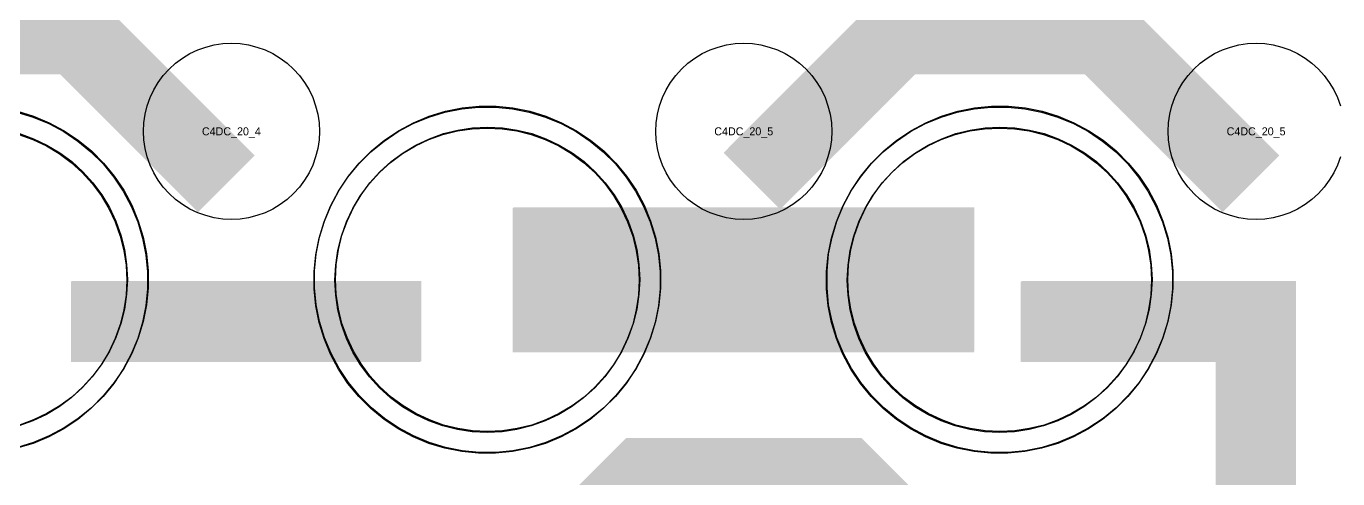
# Model space of a CAD drawing. Extents: x -11880 to 11880, y -14992 to 14992.
# Drawn here: x -10544.1 to -10134.5, y -12130.5 to -11989.3 of the extents above; entities that cross this region are included whole.
import ezdxf
from ezdxf.enums import TextEntityAlignment as Align

# ---------------------------------------------------------------- set-up
doc = ezdxf.new("R2010")
doc.units = 0
doc.header["$MEASUREMENT"] = 0
for name, color, linetype in [('GDS_775_DT_237', 138, 'CONTINUOUS'), ('RDL1_FS', 34, 'CONTINUOUS'), ('RDL_BS', 160, 'CONTINUOUS')]:
    doc.layers.add(name, color=color, linetype=linetype)

msp = doc.modelspace()

# ---------------------------------------------------------------- linework, layer by layer
at = {"layer": 'RDL1_FS', "color": 241, "true_color": 0xf7abae}
msp.add_lwpolyline([(-10546.358, -12023.103), (-10541.968, -12024.675), (-10537.754, -12026.667), (-10533.754, -12029.065), (-10530.009, -12031.843), (-10526.555, -12034.973), (-10523.425, -12038.427), (-10520.647, -12042.172), (-10518.249, -12046.172), (-10516.257, -12050.386), (-10514.685, -12054.776), (-10513.553, -12059.299), (-10512.869, -12063.91), (-10512.64, -12068.567), (-10512.869, -12073.224), (-10513.553, -12077.835), (-10514.685, -12082.358), (-10516.257, -12086.748), (-10518.249, -12090.962), (-10520.647, -12094.962), (-10523.425, -12098.707), (-10526.555, -12102.161), (-10530.009, -12105.291), (-10533.754, -12108.069), (-10537.754, -12110.467), (-10541.968, -12112.459), (-10546.358, -12114.031)], dxfattribs=at)
at = {"layer": 'RDL1_FS'}
msp.add_lwpolyline([(-10546.209, -12022.821), (-10541.819, -12024.393), (-10537.605, -12026.385), (-10533.605, -12028.783), (-10529.86, -12031.561), (-10526.406, -12034.691), (-10523.276, -12038.145), (-10520.498, -12041.89), (-10518.1, -12045.89), (-10516.108, -12050.104), (-10514.536, -12054.494), (-10513.404, -12059.017), (-10512.72, -12063.628), (-10512.491, -12068.285), (-10512.72, -12072.942), (-10513.404, -12077.553), (-10514.536, -12082.076), (-10516.108, -12086.466), (-10518.1, -12090.68), (-10520.498, -12094.68), (-10523.276, -12098.425), (-10526.406, -12101.879), (-10529.86, -12105.009), (-10533.605, -12107.787), (-10537.605, -12110.185), (-10541.819, -12112.177), (-10546.209, -12113.749)], dxfattribs=at)
at = {"layer": 'RDL1_FS', "color": 241, "true_color": 0xf7abae}
for points in [[(-10400.149, -12116.076), (-10404.806, -12115.847), (-10409.417, -12115.163), (-10413.94, -12114.031), (-10418.33, -12112.459), (-10422.544, -12110.467), (-10426.544, -12108.069), (-10430.289, -12105.291), (-10433.743, -12102.161), (-10436.873, -12098.707), (-10439.651, -12094.962), (-10442.049, -12090.962), (-10444.041, -12086.748), (-10445.613, -12082.358), (-10446.745, -12077.835), (-10447.429, -12073.224), (-10447.658, -12068.567), (-10447.429, -12063.91), (-10446.745, -12059.299), (-10445.613, -12054.776), (-10444.041, -12050.386), (-10442.049, -12046.172), (-10439.651, -12042.172), (-10436.873, -12038.427), (-10433.743, -12034.973), (-10430.289, -12031.843), (-10426.544, -12029.065), (-10422.544, -12026.667), (-10418.33, -12024.675), (-10413.94, -12023.103), (-10409.417, -12021.971), (-10404.806, -12021.287), (-10400.149, -12021.058), (-10395.492, -12021.287), (-10390.881, -12021.971), (-10386.358, -12023.103), (-10381.968, -12024.675), (-10377.754, -12026.667), (-10373.754, -12029.065), (-10370.009, -12031.843), (-10366.555, -12034.973), (-10363.425, -12038.427), (-10360.647, -12042.172), (-10358.249, -12046.172), (-10356.257, -12050.386), (-10354.685, -12054.776), (-10353.553, -12059.299), (-10352.869, -12063.91), (-10352.64, -12068.567), (-10352.869, -12073.224), (-10353.553, -12077.835), (-10354.685, -12082.358), (-10356.257, -12086.748), (-10358.249, -12090.962), (-10360.647, -12094.962), (-10363.425, -12098.707), (-10366.555, -12102.161), (-10370.009, -12105.291), (-10373.754, -12108.069), (-10377.754, -12110.467), (-10381.968, -12112.459), (-10386.358, -12114.031), (-10390.881, -12115.163), (-10395.492, -12115.847)], [(-10240.149, -12116.076), (-10244.806, -12115.847), (-10249.417, -12115.163), (-10253.94, -12114.031), (-10258.33, -12112.459), (-10262.544, -12110.467), (-10266.544, -12108.069), (-10270.289, -12105.291), (-10273.743, -12102.161), (-10276.873, -12098.707), (-10279.651, -12094.962), (-10282.049, -12090.962), (-10284.041, -12086.748), (-10285.613, -12082.358), (-10286.745, -12077.835), (-10287.429, -12073.224), (-10287.658, -12068.567), (-10287.429, -12063.91), (-10286.745, -12059.299), (-10285.613, -12054.776), (-10284.041, -12050.386), (-10282.049, -12046.172), (-10279.651, -12042.172), (-10276.873, -12038.427), (-10273.743, -12034.973), (-10270.289, -12031.843), (-10266.544, -12029.065), (-10262.544, -12026.667), (-10258.33, -12024.675), (-10253.94, -12023.103), (-10249.417, -12021.971), (-10244.806, -12021.287), (-10240.149, -12021.058), (-10235.492, -12021.287), (-10230.881, -12021.971), (-10226.358, -12023.103), (-10221.968, -12024.675), (-10217.754, -12026.667), (-10213.754, -12029.065), (-10210.009, -12031.843), (-10206.555, -12034.973), (-10203.425, -12038.427), (-10200.647, -12042.172), (-10198.249, -12046.172), (-10196.257, -12050.386), (-10194.685, -12054.776), (-10193.553, -12059.299), (-10192.869, -12063.91), (-10192.64, -12068.567), (-10192.869, -12073.224), (-10193.553, -12077.835), (-10194.685, -12082.358), (-10196.257, -12086.748), (-10198.249, -12090.962), (-10200.647, -12094.962), (-10203.425, -12098.707), (-10206.555, -12102.161), (-10210.009, -12105.291), (-10213.754, -12108.069), (-10217.754, -12110.467), (-10221.968, -12112.459), (-10226.358, -12114.031), (-10230.881, -12115.163), (-10235.492, -12115.847)]]:
    msp.add_lwpolyline(points, close=True, dxfattribs=at)
at = {"layer": 'RDL1_FS'}
for points in [[(-10400, -12115.794), (-10404.657, -12115.565), (-10409.268, -12114.881), (-10413.791, -12113.749), (-10418.181, -12112.177), (-10422.395, -12110.185), (-10426.395, -12107.787), (-10430.14, -12105.009), (-10433.594, -12101.879), (-10436.724, -12098.425), (-10439.502, -12094.68), (-10441.9, -12090.68), (-10443.892, -12086.466), (-10445.464, -12082.076), (-10446.596, -12077.553), (-10447.28, -12072.942), (-10447.509, -12068.285), (-10447.28, -12063.628), (-10446.596, -12059.017), (-10445.464, -12054.494), (-10443.892, -12050.104), (-10441.9, -12045.89), (-10439.502, -12041.89), (-10436.724, -12038.145), (-10433.594, -12034.691), (-10430.14, -12031.561), (-10426.395, -12028.783), (-10422.395, -12026.385), (-10418.181, -12024.393), (-10413.791, -12022.821), (-10409.268, -12021.689), (-10404.657, -12021.005), (-10400, -12020.776), (-10395.343, -12021.005), (-10390.732, -12021.689), (-10386.209, -12022.821), (-10381.819, -12024.393), (-10377.605, -12026.385), (-10373.605, -12028.783), (-10369.86, -12031.561), (-10366.406, -12034.691), (-10363.276, -12038.145), (-10360.498, -12041.89), (-10358.1, -12045.89), (-10356.108, -12050.104), (-10354.536, -12054.494), (-10353.404, -12059.017), (-10352.72, -12063.628), (-10352.491, -12068.285), (-10352.72, -12072.942), (-10353.404, -12077.553), (-10354.536, -12082.076), (-10356.108, -12086.466), (-10358.1, -12090.68), (-10360.498, -12094.68), (-10363.276, -12098.425), (-10366.406, -12101.879), (-10369.86, -12105.009), (-10373.605, -12107.787), (-10377.605, -12110.185), (-10381.819, -12112.177), (-10386.209, -12113.749), (-10390.732, -12114.881), (-10395.343, -12115.565)], [(-10240, -12115.794), (-10244.657, -12115.565), (-10249.268, -12114.881), (-10253.791, -12113.749), (-10258.181, -12112.177), (-10262.395, -12110.185), (-10266.395, -12107.787), (-10270.14, -12105.009), (-10273.594, -12101.879), (-10276.724, -12098.425), (-10279.502, -12094.68), (-10281.9, -12090.68), (-10283.892, -12086.466), (-10285.464, -12082.076), (-10286.596, -12077.553), (-10287.28, -12072.942), (-10287.509, -12068.285), (-10287.28, -12063.628), (-10286.596, -12059.017), (-10285.464, -12054.494), (-10283.892, -12050.104), (-10281.9, -12045.89), (-10279.502, -12041.89), (-10276.724, -12038.145), (-10273.594, -12034.691), (-10270.14, -12031.561), (-10266.395, -12028.783), (-10262.395, -12026.385), (-10258.181, -12024.393), (-10253.791, -12022.821), (-10249.268, -12021.689), (-10244.657, -12021.005), (-10240, -12020.776), (-10235.343, -12021.005), (-10230.732, -12021.689), (-10226.209, -12022.821), (-10221.819, -12024.393), (-10217.605, -12026.385), (-10213.605, -12028.783), (-10209.86, -12031.561), (-10206.406, -12034.691), (-10203.276, -12038.145), (-10200.498, -12041.89), (-10198.1, -12045.89), (-10196.108, -12050.104), (-10194.536, -12054.494), (-10193.404, -12059.017), (-10192.72, -12063.628), (-10192.491, -12068.285), (-10192.72, -12072.942), (-10193.404, -12077.553), (-10194.536, -12082.076), (-10196.108, -12086.466), (-10198.1, -12090.68), (-10200.498, -12094.68), (-10203.276, -12098.425), (-10206.406, -12101.879), (-10209.86, -12105.009), (-10213.605, -12107.787), (-10217.605, -12110.185), (-10221.819, -12112.177), (-10226.209, -12113.749), (-10230.732, -12114.881), (-10235.343, -12115.565)]]:
    msp.add_lwpolyline(points, close=True, dxfattribs=at)
at = {"layer": 'RDL1_FS', "color": 241, "true_color": 0xf7abae}
for points in [[(-10392.147, -12068.567, 45, 45, 0), (-10320.147, -12068.567, 45, 45, 0)], [(-10320.147, -12068.567, 45, 45, 0), (-10248.147, -12068.567, 45, 45, 0)]]:
    msp.add_lwpolyline(points, format="xyseb", dxfattribs=at)
at = {"layer": 'RDL1_FS'}
for points in [[(-10391.998, -12068.285, 45, 45, 0), (-10319.998, -12068.285, 45, 45, 0)], [(-10319.998, -12068.285, 45, 45, 0), (-10247.998, -12068.285, 45, 45, 0)]]:
    msp.add_lwpolyline(points, format="xyseb", dxfattribs=at)
at = {"layer": 'RDL_BS'}
for points in [[(-10481.599, -12038.498, 25, 25, 0), (-10528.313, -11991.784, 25, 25, 0), (-10558.071, -11991.784, 25, 25, 0)], [(-10317.438, -12037.599, 25, 25, 0), (-10271.623, -11991.784, 25, 25, 0), (-10238.07, -11991.784, 25, 25, 0)], [(-10161.599, -12038.498, 25, 25, 0), (-10208.313, -11991.784, 25, 25, 0), (-10238.071, -11991.784, 25, 25, 0)], [(-10160, -12175.565, 25, 25, 0), (-10160, -12068.788, 25, 25, 0)], [(-10160, -12175.565, 25, 25, 0), (-10160, -12068.788, 25, 25, 0)], [(-10529.984, -12081.298, 25, 25, 0), (-10420.719, -12081.298, 25, 25, 0)], [(-10147.5, -12081.288, 25, 25, 0), (-10233.333, -12081.288, 25, 25, 0)], [(-10147.5, -12081.288, 25, 25, 0), (-10212.167, -12081.288, 25, 25, 0)], [(-10397.438, -12176.159, 25, 25, 0), (-10351.623, -12130.344, 25, 25, 0), (-10318.07, -12130.344, 25, 25, 0)], [(-10241.599, -12177.058, 25, 25, 0), (-10288.313, -12130.344, 25, 25, 0), (-10318.071, -12130.344, 25, 25, 0)]]:
    msp.add_lwpolyline(points, format="xyseb", dxfattribs=at)
for points in [[(-10480, -12049.591), (-10482.693, -12049.459), (-10485.365, -12049.063), (-10487.984, -12048.406), (-10490.519, -12047.499), (-10492.956, -12046.347), (-10495.28, -12044.954), (-10497.443, -12043.351), (-10499.442, -12041.539), (-10501.254, -12039.54), (-10502.857, -12037.377), (-10504.25, -12035.053), (-10505.402, -12032.616), (-10506.309, -12030.081), (-10506.966, -12027.462), (-10507.362, -12024.79), (-10507.494, -12022.097), (-10507.362, -12019.404), (-10506.966, -12016.732), (-10506.309, -12014.113), (-10505.402, -12011.578), (-10504.25, -12009.141), (-10502.857, -12006.817), (-10501.254, -12004.654), (-10499.442, -12002.655), (-10497.443, -12000.843), (-10495.28, -11999.24), (-10492.956, -11997.847), (-10490.519, -11996.695), (-10487.984, -11995.788), (-10485.365, -11995.131), (-10482.693, -11994.735), (-10480, -11994.603), (-10477.307, -11994.735), (-10474.635, -11995.131), (-10472.016, -11995.788), (-10469.481, -11996.695), (-10467.044, -11997.847), (-10464.72, -11999.24), (-10462.557, -12000.843), (-10460.558, -12002.655), (-10458.746, -12004.654), (-10457.143, -12006.817), (-10455.75, -12009.141), (-10454.598, -12011.578), (-10453.691, -12014.113), (-10453.034, -12016.732), (-10452.638, -12019.404), (-10452.506, -12022.097), (-10452.638, -12024.79), (-10453.034, -12027.462), (-10453.691, -12030.081), (-10454.598, -12032.616), (-10455.75, -12035.053), (-10457.143, -12037.377), (-10458.746, -12039.54), (-10460.558, -12041.539), (-10462.557, -12043.351), (-10464.72, -12044.954), (-10467.044, -12046.347), (-10469.481, -12047.499), (-10472.016, -12048.406), (-10474.635, -12049.063), (-10477.307, -12049.459)], [(-10320, -12049.591), (-10322.693, -12049.459), (-10325.365, -12049.063), (-10327.984, -12048.406), (-10330.519, -12047.499), (-10332.956, -12046.347), (-10335.28, -12044.954), (-10337.443, -12043.351), (-10339.442, -12041.539), (-10341.254, -12039.54), (-10342.857, -12037.377), (-10344.25, -12035.053), (-10345.402, -12032.616), (-10346.309, -12030.081), (-10346.966, -12027.462), (-10347.362, -12024.79), (-10347.494, -12022.097), (-10347.362, -12019.404), (-10346.966, -12016.732), (-10346.309, -12014.113), (-10345.402, -12011.578), (-10344.25, -12009.141), (-10342.857, -12006.817), (-10341.254, -12004.654), (-10339.442, -12002.655), (-10337.443, -12000.843), (-10335.28, -11999.24), (-10332.956, -11997.847), (-10330.519, -11996.695), (-10327.984, -11995.788), (-10325.365, -11995.131), (-10322.693, -11994.735), (-10320, -11994.603), (-10317.307, -11994.735), (-10314.635, -11995.131), (-10312.016, -11995.788), (-10309.481, -11996.695), (-10307.044, -11997.847), (-10304.72, -11999.24), (-10302.557, -12000.843), (-10300.558, -12002.655), (-10298.746, -12004.654), (-10297.143, -12006.817), (-10295.75, -12009.141), (-10294.598, -12011.578), (-10293.691, -12014.113), (-10293.034, -12016.732), (-10292.638, -12019.404), (-10292.506, -12022.097), (-10292.638, -12024.79), (-10293.034, -12027.462), (-10293.691, -12030.081), (-10294.598, -12032.616), (-10295.75, -12035.053), (-10297.143, -12037.377), (-10298.746, -12039.54), (-10300.558, -12041.539), (-10302.557, -12043.351), (-10304.72, -12044.954), (-10307.044, -12046.347), (-10309.481, -12047.499), (-10312.016, -12048.406), (-10314.635, -12049.063), (-10317.307, -12049.459)], [(-10402.644, -12122.285), (-10407.938, -12121.768), (-10413.165, -12120.722), (-10418.205, -12119.191), (-10423.115, -12117.16), (-10427.777, -12114.668), (-10432.191, -12111.721), (-10436.292, -12108.359), (-10440.074, -12104.577), (-10443.436, -12100.476), (-10446.383, -12096.062), (-10448.875, -12091.4), (-10450.906, -12086.49), (-10452.437, -12081.45), (-10453.483, -12076.223), (-10454, -12070.929), (-10454, -12065.641), (-10453.483, -12060.347), (-10452.437, -12055.12), (-10450.906, -12050.08), (-10448.875, -12045.17), (-10446.383, -12040.508), (-10443.436, -12036.094), (-10440.074, -12031.993), (-10436.292, -12028.211), (-10432.191, -12024.849), (-10427.777, -12021.902), (-10423.115, -12019.41), (-10418.205, -12017.379), (-10413.165, -12015.848), (-10407.938, -12014.802), (-10402.644, -12014.285), (-10397.356, -12014.285), (-10392.062, -12014.802), (-10386.835, -12015.848), (-10381.795, -12017.379), (-10376.885, -12019.41), (-10372.223, -12021.902), (-10367.809, -12024.849), (-10363.708, -12028.211), (-10359.926, -12031.993), (-10356.564, -12036.094), (-10353.617, -12040.508), (-10351.125, -12045.17), (-10349.094, -12050.08), (-10347.563, -12055.12), (-10346.517, -12060.347), (-10346, -12065.641), (-10346, -12070.929), (-10346.517, -12076.223), (-10347.563, -12081.45), (-10349.094, -12086.49), (-10351.125, -12091.4), (-10353.617, -12096.062), (-10356.564, -12100.476), (-10359.926, -12104.577), (-10363.708, -12108.359), (-10367.809, -12111.721), (-10372.223, -12114.668), (-10376.885, -12117.16), (-10381.795, -12119.191), (-10386.835, -12120.722), (-10392.062, -12121.768), (-10397.356, -12122.285)], [(-10242.644, -12122.285), (-10247.938, -12121.768), (-10253.165, -12120.722), (-10258.205, -12119.191), (-10263.115, -12117.16), (-10267.777, -12114.668), (-10272.191, -12111.721), (-10276.292, -12108.359), (-10280.074, -12104.577), (-10283.436, -12100.476), (-10286.383, -12096.062), (-10288.875, -12091.4), (-10290.906, -12086.49), (-10292.437, -12081.45), (-10293.483, -12076.223), (-10294, -12070.929), (-10294, -12065.641), (-10293.483, -12060.347), (-10292.437, -12055.12), (-10290.906, -12050.08), (-10288.875, -12045.17), (-10286.383, -12040.508), (-10283.436, -12036.094), (-10280.074, -12031.993), (-10276.292, -12028.211), (-10272.191, -12024.849), (-10267.777, -12021.902), (-10263.115, -12019.41), (-10258.205, -12017.379), (-10253.165, -12015.848), (-10247.938, -12014.802), (-10242.644, -12014.285), (-10237.356, -12014.285), (-10232.062, -12014.802), (-10226.835, -12015.848), (-10221.795, -12017.379), (-10216.885, -12019.41), (-10212.223, -12021.902), (-10207.809, -12024.849), (-10203.708, -12028.211), (-10199.926, -12031.993), (-10196.564, -12036.094), (-10193.617, -12040.508), (-10191.125, -12045.17), (-10189.094, -12050.08), (-10187.563, -12055.12), (-10186.517, -12060.347), (-10186, -12065.641), (-10186, -12070.929), (-10186.517, -12076.223), (-10187.563, -12081.45), (-10189.094, -12086.49), (-10191.125, -12091.4), (-10193.617, -12096.062), (-10196.564, -12100.476), (-10199.926, -12104.577), (-10203.708, -12108.359), (-10207.809, -12111.721), (-10212.223, -12114.668), (-10216.885, -12117.16), (-10221.795, -12119.191), (-10226.835, -12120.722), (-10232.062, -12121.768), (-10237.356, -12122.285)]]:
    msp.add_lwpolyline(points, close=True, dxfattribs=at)
for points in [[(-10133.691, -12030.081), (-10134.598, -12032.616), (-10135.75, -12035.053), (-10137.143, -12037.377), (-10138.746, -12039.54), (-10140.558, -12041.539), (-10142.557, -12043.351), (-10144.72, -12044.954), (-10147.044, -12046.347), (-10149.481, -12047.499), (-10152.016, -12048.406), (-10154.635, -12049.063), (-10157.307, -12049.459), (-10160, -12049.591), (-10162.693, -12049.459), (-10165.365, -12049.063), (-10167.984, -12048.406), (-10170.519, -12047.499), (-10172.956, -12046.347), (-10175.28, -12044.954), (-10177.443, -12043.351), (-10179.442, -12041.539), (-10181.254, -12039.54), (-10182.857, -12037.377), (-10184.25, -12035.053), (-10185.402, -12032.616), (-10186.309, -12030.081), (-10186.966, -12027.462), (-10187.362, -12024.79), (-10187.494, -12022.097), (-10187.362, -12019.404), (-10186.966, -12016.732), (-10186.309, -12014.113), (-10185.402, -12011.578), (-10184.25, -12009.141), (-10182.857, -12006.817), (-10181.254, -12004.654), (-10179.442, -12002.655), (-10177.443, -12000.843), (-10175.28, -11999.24), (-10172.956, -11997.847), (-10170.519, -11996.695), (-10167.984, -11995.788), (-10165.365, -11995.131), (-10162.693, -11994.735), (-10160, -11994.603), (-10157.307, -11994.735), (-10154.635, -11995.131), (-10152.016, -11995.788), (-10149.481, -11996.695), (-10147.044, -11997.847), (-10144.72, -11999.24), (-10142.557, -12000.843), (-10140.558, -12002.655), (-10138.746, -12004.654), (-10137.143, -12006.817), (-10135.75, -12009.141), (-10134.598, -12011.578), (-10133.691, -12014.113)], [(-10546.835, -12015.848), (-10541.795, -12017.379), (-10536.885, -12019.41), (-10532.223, -12021.902), (-10527.809, -12024.849), (-10523.708, -12028.211), (-10519.926, -12031.993), (-10516.564, -12036.094), (-10513.617, -12040.508), (-10511.125, -12045.17), (-10509.094, -12050.08), (-10507.563, -12055.12), (-10506.517, -12060.347), (-10506, -12065.641), (-10506, -12070.929), (-10506.517, -12076.223), (-10507.563, -12081.45), (-10509.094, -12086.49), (-10511.125, -12091.4), (-10513.617, -12096.062), (-10516.564, -12100.476), (-10519.926, -12104.577), (-10523.708, -12108.359), (-10527.809, -12111.721), (-10532.223, -12114.668), (-10536.885, -12117.16), (-10541.795, -12119.191), (-10546.835, -12120.722)]]:
    msp.add_lwpolyline(points, dxfattribs=at)
at = {"layer": 'RDL_BS', "color": 241, "true_color": 0xf7abae}
msp.add_lwpolyline([(-10546.984, -12016.13), (-10541.944, -12017.661), (-10537.034, -12019.692), (-10532.372, -12022.184), (-10527.958, -12025.131), (-10523.857, -12028.493), (-10520.075, -12032.275), (-10516.713, -12036.376), (-10513.766, -12040.79), (-10511.274, -12045.452), (-10509.243, -12050.362), (-10507.712, -12055.402), (-10506.666, -12060.629), (-10506.149, -12065.923), (-10506.149, -12071.211), (-10506.666, -12076.505), (-10507.712, -12081.732), (-10509.243, -12086.772), (-10511.274, -12091.682), (-10513.766, -12096.344), (-10516.713, -12100.758), (-10520.075, -12104.859), (-10523.857, -12108.641), (-10527.958, -12112.003), (-10532.372, -12114.95), (-10537.034, -12117.442), (-10541.944, -12119.473), (-10546.984, -12121.004)], dxfattribs=at)
for points in [[(-10402.793, -12122.567), (-10408.087, -12122.05), (-10413.314, -12121.004), (-10418.354, -12119.473), (-10423.264, -12117.442), (-10427.926, -12114.95), (-10432.34, -12112.003), (-10436.441, -12108.641), (-10440.223, -12104.859), (-10443.585, -12100.758), (-10446.532, -12096.344), (-10449.024, -12091.682), (-10451.055, -12086.772), (-10452.586, -12081.732), (-10453.632, -12076.505), (-10454.149, -12071.211), (-10454.149, -12065.923), (-10453.632, -12060.629), (-10452.586, -12055.402), (-10451.055, -12050.362), (-10449.024, -12045.452), (-10446.532, -12040.79), (-10443.585, -12036.376), (-10440.223, -12032.275), (-10436.441, -12028.493), (-10432.34, -12025.131), (-10427.926, -12022.184), (-10423.264, -12019.692), (-10418.354, -12017.661), (-10413.314, -12016.13), (-10408.087, -12015.084), (-10402.793, -12014.567), (-10397.505, -12014.567), (-10392.211, -12015.084), (-10386.984, -12016.13), (-10381.944, -12017.661), (-10377.034, -12019.692), (-10372.372, -12022.184), (-10367.958, -12025.131), (-10363.857, -12028.493), (-10360.075, -12032.275), (-10356.713, -12036.376), (-10353.766, -12040.79), (-10351.274, -12045.452), (-10349.243, -12050.362), (-10347.712, -12055.402), (-10346.666, -12060.629), (-10346.149, -12065.923), (-10346.149, -12071.211), (-10346.666, -12076.505), (-10347.712, -12081.732), (-10349.243, -12086.772), (-10351.274, -12091.682), (-10353.766, -12096.344), (-10356.713, -12100.758), (-10360.075, -12104.859), (-10363.857, -12108.641), (-10367.958, -12112.003), (-10372.372, -12114.95), (-10377.034, -12117.442), (-10381.944, -12119.473), (-10386.984, -12121.004), (-10392.211, -12122.05), (-10397.505, -12122.567)], [(-10242.793, -12122.567), (-10248.087, -12122.05), (-10253.314, -12121.004), (-10258.354, -12119.473), (-10263.264, -12117.442), (-10267.926, -12114.95), (-10272.34, -12112.003), (-10276.441, -12108.641), (-10280.223, -12104.859), (-10283.585, -12100.758), (-10286.532, -12096.344), (-10289.024, -12091.682), (-10291.055, -12086.772), (-10292.586, -12081.732), (-10293.632, -12076.505), (-10294.149, -12071.211), (-10294.149, -12065.923), (-10293.632, -12060.629), (-10292.586, -12055.402), (-10291.055, -12050.362), (-10289.024, -12045.452), (-10286.532, -12040.79), (-10283.585, -12036.376), (-10280.223, -12032.275), (-10276.441, -12028.493), (-10272.34, -12025.131), (-10267.926, -12022.184), (-10263.264, -12019.692), (-10258.354, -12017.661), (-10253.314, -12016.13), (-10248.087, -12015.084), (-10242.793, -12014.567), (-10237.505, -12014.567), (-10232.211, -12015.084), (-10226.984, -12016.13), (-10221.944, -12017.661), (-10217.034, -12019.692), (-10212.372, -12022.184), (-10207.958, -12025.131), (-10203.857, -12028.493), (-10200.075, -12032.275), (-10196.713, -12036.376), (-10193.766, -12040.79), (-10191.274, -12045.452), (-10189.243, -12050.362), (-10187.712, -12055.402), (-10186.666, -12060.629), (-10186.149, -12065.923), (-10186.149, -12071.211), (-10186.666, -12076.505), (-10187.712, -12081.732), (-10189.243, -12086.772), (-10191.274, -12091.682), (-10193.766, -12096.344), (-10196.713, -12100.758), (-10200.075, -12104.859), (-10203.857, -12108.641), (-10207.958, -12112.003), (-10212.372, -12114.95), (-10217.034, -12117.442), (-10221.944, -12119.473), (-10226.984, -12121.004), (-10232.211, -12122.05), (-10237.505, -12122.567)]]:
    msp.add_lwpolyline(points, close=True, dxfattribs=at)
for points in [[(-10160.149, -12175.847, 25, 25, 0), (-10160.149, -12069.07, 25, 25, 0)], [(-10160.149, -12175.847, 25, 25, 0), (-10160.149, -12069.07, 25, 25, 0)], [(-10530.133, -12081.58, 25, 25, 0), (-10420.868, -12081.58, 25, 25, 0)], [(-10147.649, -12081.57, 25, 25, 0), (-10233.482, -12081.57, 25, 25, 0)], [(-10147.649, -12081.57, 25, 25, 0), (-10212.316, -12081.57, 25, 25, 0)]]:
    msp.add_lwpolyline(points, format="xyseb", dxfattribs=at)

# ---------------------------------------------------------------- texts
at = {"layer": 'GDS_775_DT_237'}
for s, p in [('C4DC_20_4', (-10480, -12022.097)), ('C4DC_20_4', (-10480, -12022.097)), ('C4DC_20_5', (-10320, -12022.097)), ('C4DC_20_5', (-10320, -12022.097)), ('C4DC_20_5', (-10160, -12022.097)), ('C4DC_20_5', (-10160, -12022.097))]:
    msp.add_text(s, height=2.5, dxfattribs=at).set_placement(p, align=Align.MIDDLE_CENTER)

doc.saveas('drawing.dxf')
